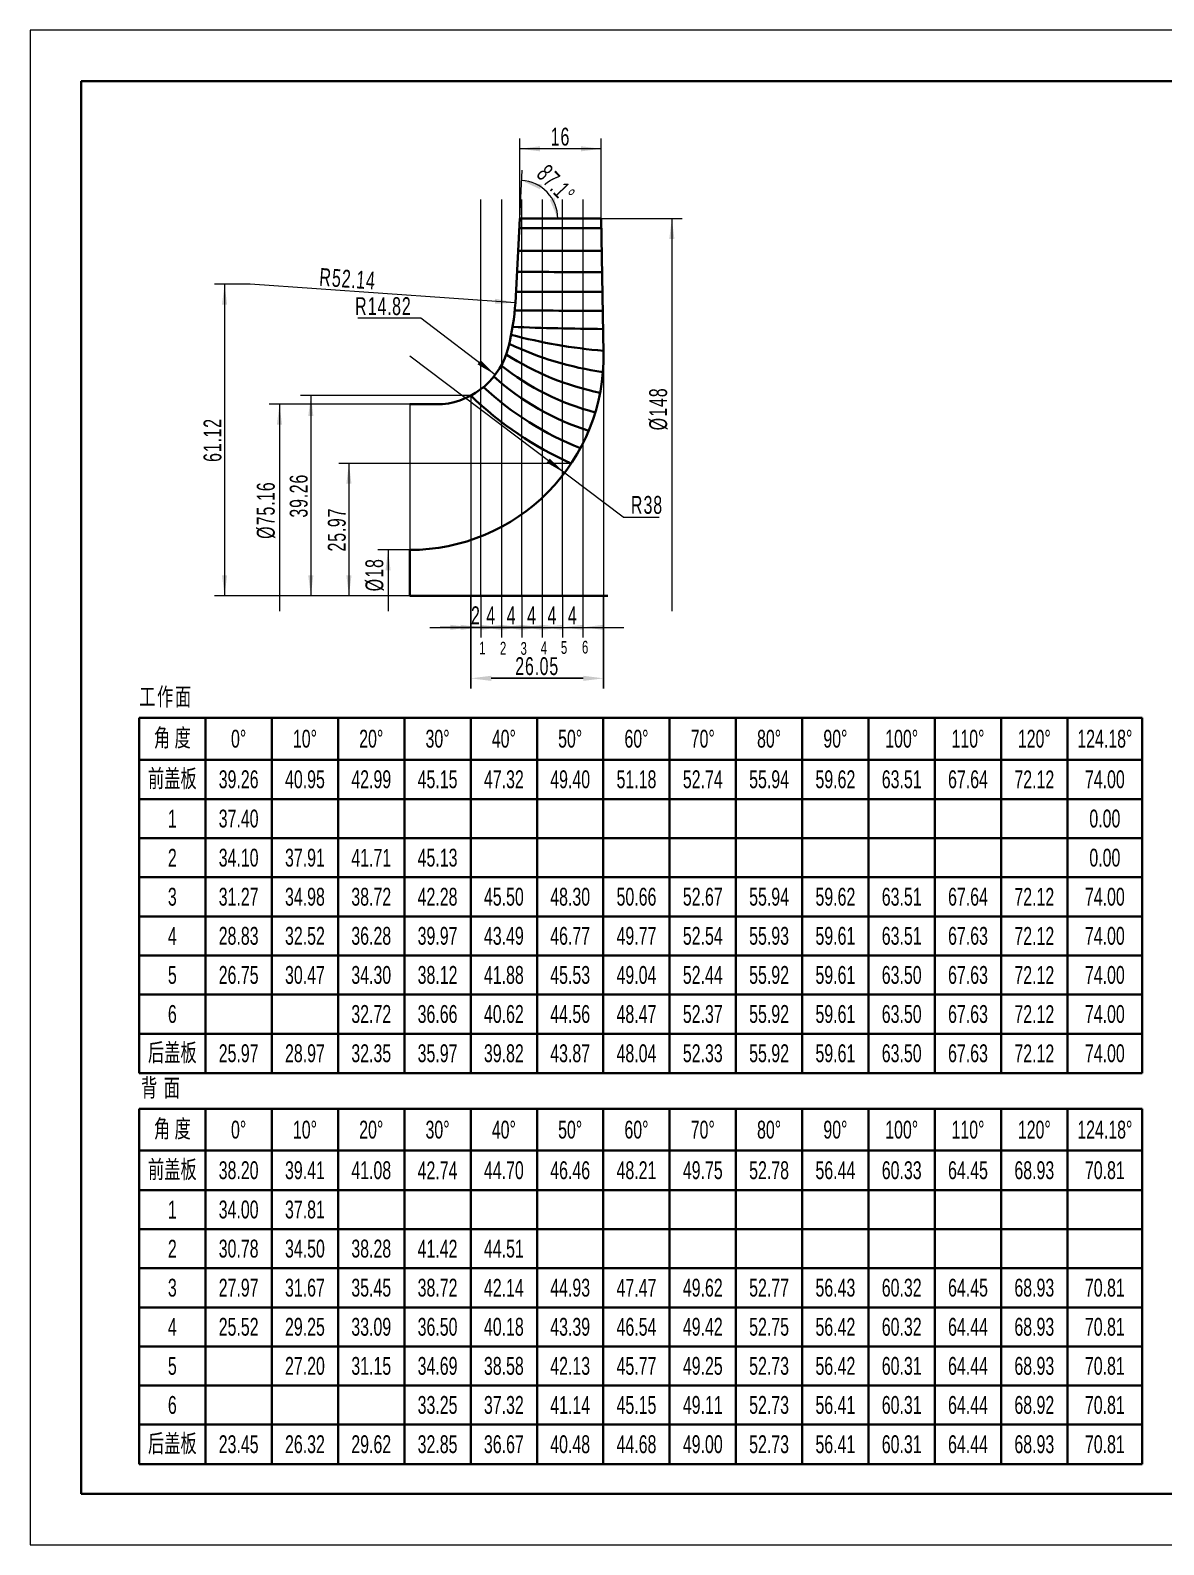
# Model space of a CAD drawing. Header units: millimetres. Extents: x -210 to 210, y -148 to 148.
# Drawn here: x -210 to 12.2, y -148.5 to 148.5 of the extents above; entities that cross this region are included whole.
import ezdxf

# ---------------------------------------------------------------- set-up
doc = ezdxf.new("R2010")
doc.units = ezdxf.units.MM
doc.layers.get('0').update_dxf_attribs({"lineweight": 35})
for name, color, linetype, lineweight in [('尺寸线层', 3, 'Continuous', 18), ('粗实线层', 7, 'Continuous', 35), ('细实线层', 7, 'Continuous', 18)]:
    doc.layers.add(name, color=color, linetype=linetype, lineweight=lineweight)
doc.styles.add('标准', font='FSGB2312.ttf', dxfattribs={"width": 0.667})
doc.dimstyles.new('标准', dxfattribs={"dimtxt": 3.5, "dimasz": 4, "dimexe": 2, "dimexo": 0, "dimtad": 1, "dimdsep": 46, "dimtxsty": '标准', "dimblk": '_CAXARROW', "dimcen": 0, "dimdle": 8, "dimazin": 2, "dimtfac": 0.707107, "dimtdec": 3, "dimtmove": 2, "dimatfit": 3, "dimfxl": 0, "dimfrac": 2, "dimtolj": 1, "dimarcsym": 0})

# ---------------------------------------------------------------- blocks, each defined once
blk = doc.blocks.new('$CAXA_FRAME_13B17AC1$')
at = {"layer": '粗实线层'}
for p, q in [((-200, 138.5), (-200, -138.5)), ((200, 138.5), (-200, 138.5)), ((-200, -138.5), (200, -138.5))]:
    blk.add_line(p, q, dxfattribs=at)
at = {"layer": '细实线层'}
for p, q in [((210, 148.5), (-210, 148.5)), ((-210, 148.5), (-210, -148.5)), ((-210, -148.5), (210, -148.5))]:
    blk.add_line(p, q, dxfattribs=at)
blk = doc.blocks.new('*T3')
at = {"layer": '细实线层', "color": 0, "linetype": 'ByBlock', "lineweight": -2}
for p, q in [((0, 0), (196.67, 0)), ((0, 0), (0, -69.66)), ((13, 0), (13, -69.66)), ((26, 0), (26, -69.66)), ((39, 0), (39, -69.66)), ((52, 0), (52, -69.66)), ((65, 0), (65, -69.66)), ((78, 0), (78, -69.66)), ((91, 0), (91, -69.66)), ((104, 0), (104, -69.66)), ((117, 0), (117, -69.66)), ((130, 0), (130, -69.66)), ((143, 0), (143, -69.66)), ((156, 0), (156, -69.66)), ((169, 0), (169, -69.66)), ((182, 0), (182, -69.66)), ((196.67, 0), (196.67, -69.66)), ((0, -8.19), (196.67, -8.19)), ((0, -15.93), (196.67, -15.93)), ((0, -23.59), (196.67, -23.59)), ((0, -31.26), (196.67, -31.26)), ((0, -38.93), (196.67, -38.93)), ((0, -46.59), (196.67, -46.59)), ((0, -54.26), (196.67, -54.26)), ((0, -61.93), (196.67, -61.93)), ((0, -69.66), (196.67, -69.66))]:
    blk.add_line(p, q, dxfattribs=at)
at = {"layer": '细实线层', "color": 0, "char_height": 3.5, "attachment_point": 5, "style": '标准'}
for s, insert, width in [('角 度', (6.5, -4.1), 10), ('0%%D', (19.5, -4.1), 10), ('10%%D', (32.5, -4.1), 10), ('20%%D', (45.5, -4.1), 10), ('30%%D', (58.5, -4.1), 10), ('40%%D', (71.5, -4.1), 10), ('50%%D', (84.5, -4.1), 10), ('60%%D', (97.5, -4.1), 10), ('70%%D', (110.5, -4.1), 10), ('80%%D', (123.5, -4.1), 10), ('90%%D', (136.5, -4.1), 10), ('100%%D', (149.5, -4.1), 10), ('110%%D', (162.5, -4.1), 10), ('120%%D', (175.5, -4.1), 10), ('124.18%%D', (189.33, -4.1), 11.6684), ('前盖板', (6.5, -12.06), 10), ('39.26', (19.5, -12.06), 10), ('40.95', (32.5, -12.06), 10), ('42.99', (45.5, -12.06), 10), ('45.15', (58.5, -12.06), 10), ('47.32', (71.5, -12.06), 10), ('49.40', (84.5, -12.06), 10), ('51.18', (97.5, -12.06), 10), ('52.74', (110.5, -12.06), 10), ('55.94', (123.5, -12.06), 10), ('59.62', (136.5, -12.06), 10), ('63.51', (149.5, -12.06), 10), ('67.64', (162.5, -12.06), 10), ('72.12', (175.5, -12.06), 10), ('74.00', (189.33, -12.06), 11.6684), ('1', (6.5, -19.76), 10), ('37.40', (19.5, -19.76), 10), ('0.00', (189.33, -19.76), 11.6684), ('2', (6.5, -27.43), 10), ('34.10', (19.5, -27.43), 10), ('37.91', (32.5, -27.43), 10), ('41.71', (45.5, -27.43), 10), ('45.13', (58.5, -27.43), 10), ('0.00', (189.33, -27.43), 11.6684), ('3', (6.5, -35.09), 10), ('31.27', (19.5, -35.09), 10), ('34.98', (32.5, -35.09), 10), ('38.72', (45.5, -35.09), 10), ('42.28', (58.5, -35.09), 10), ('45.50', (71.5, -35.09), 10), ('48.30', (84.5, -35.09), 10), ('50.66', (97.5, -35.09), 10), ('52.67', (110.5, -35.09), 10), ('55.94', (123.5, -35.09), 10), ('59.62', (136.5, -35.09), 10), ('63.51', (149.5, -35.09), 10), ('67.64', (162.5, -35.09), 10), ('72.12', (175.5, -35.09), 10), ('74.00', (189.33, -35.09), 11.6684), ('4', (6.5, -42.76), 10), ('28.83', (19.5, -42.76), 10), ('32.52', (32.5, -42.76), 10), ('36.28', (45.5, -42.76), 10), ('39.97', (58.5, -42.76), 10), ('43.49', (71.5, -42.76), 10), ('46.77', (84.5, -42.76), 10), ('49.77', (97.5, -42.76), 10), ('52.54', (110.5, -42.76), 10), ('55.93', (123.5, -42.76), 10), ('59.61', (136.5, -42.76), 10), ('63.51', (149.5, -42.76), 10), ('67.63', (162.5, -42.76), 10), ('72.12', (175.5, -42.76), 10), ('74.00', (189.33, -42.76), 11.6684), ('5', (6.5, -50.43), 10), ('26.75', (19.5, -50.43), 10), ('30.47', (32.5, -50.43), 10), ('34.30', (45.5, -50.43), 10), ('38.12', (58.5, -50.43), 10), ('41.88', (71.5, -50.43), 10), ('45.53', (84.5, -50.43), 10), ('49.04', (97.5, -50.43), 10), ('52.44', (110.5, -50.43), 10), ('55.92', (123.5, -50.43), 10), ('59.61', (136.5, -50.43), 10), ('63.50', (149.5, -50.43), 10), ('67.63', (162.5, -50.43), 10), ('72.12', (175.5, -50.43), 10), ('74.00', (189.33, -50.43), 11.6684), ('6', (6.5, -58.09), 10), ('32.72', (45.5, -58.09), 10), ('36.66', (58.5, -58.09), 10), ('40.62', (71.5, -58.09), 10), ('44.56', (84.5, -58.09), 10), ('48.47', (97.5, -58.09), 10), ('52.37', (110.5, -58.09), 10), ('55.92', (123.5, -58.09), 10), ('59.61', (136.5, -58.09), 10), ('63.50', (149.5, -58.09), 10), ('67.63', (162.5, -58.09), 10), ('72.12', (175.5, -58.09), 10), ('74.00', (189.33, -58.09), 11.6684), ('后盖板', (6.5, -65.79), 10), ('25.97', (19.5, -65.79), 10), ('28.97', (32.5, -65.79), 10), ('32.35', (45.5, -65.79), 10), ('35.97', (58.5, -65.79), 10), ('39.82', (71.5, -65.79), 10), ('43.87', (84.5, -65.79), 10), ('48.04', (97.5, -65.79), 10), ('52.33', (110.5, -65.79), 10), ('55.92', (123.5, -65.79), 10), ('59.61', (136.5, -65.79), 10), ('63.50', (149.5, -65.79), 10), ('67.63', (162.5, -65.79), 10), ('72.12', (175.5, -65.79), 10), ('74.00', (189.33, -65.79), 11.6684)]:
    blk.add_mtext(s, dxfattribs=dict(at, insert=insert, width=width))
blk = doc.blocks.new('*X4')
at = {"layer": '尺寸线层', "linetype": 'Continuous'}
blk.add_hatch(color=0, dxfattribs=at).paths.add_polyline_path([(-84.22, 111.59), (-83.72, 107.59), (-84.72, 107.59)], flags=0)
blk.add_hatch(color=0, dxfattribs=at).paths.add_polyline_path([(-84.22, 111.59), (-83.72, 107.59), (-84.72, 107.59)], flags=0)
blk.add_hatch(color=0, dxfattribs=at).paths.add_polyline_path([(-84.22, 111.59), (-83.72, 107.59), (-84.72, 107.59)], flags=0)
blk.add_hatch(color=0, dxfattribs=at).paths.add_polyline_path([(-84.22, 111.59), (-83.72, 107.59), (-84.72, 107.59)], flags=0)
at = {"layer": '尺寸线层', "color": 0, "linetype": 'Continuous'}
for p, q in [((-98.05, 111.59), (-82.22, 111.59)), ((-98.05, 111.59), (-82.22, 111.59)), ((-98.05, 111.59), (-82.22, 111.59)), ((-98.05, 111.59), (-82.22, 111.59)), ((-84.22, 111.59), (-84.22, 34.59)), ((-84.22, 111.59), (-84.22, 34.59)), ((-84.22, 111.59), (-84.22, 34.59)), ((-84.22, 111.59), (-84.22, 34.59))]:
    blk.add_line(p, q, dxfattribs=at)
at = {"layer": '尺寸线层', "color": 0, "insert": (-86.84, 74.25), "char_height": 3.5, "width": 15.0518, "attachment_point": 5, "rotation": 90, "line_spacing_factor": 1.15057, "style": '标准'}
blk.add_mtext('\\T1.1;%%C148', dxfattribs=at)
blk.add_mtext('\\T1.1;%%C148', dxfattribs=at)
blk.add_mtext('\\T1.1;%%C148', dxfattribs=at)
blk.add_mtext('\\T1.1;%%C148', dxfattribs=at)
blk = doc.blocks.new('*X5')
at = {"layer": '尺寸线层', "linetype": 'Continuous', "transparency": 16777216}
for points in [[(-114.05, 125.26), (-110.05, 124.76), (-110.05, 125.76)], [(-98.05, 125.26), (-102.05, 124.76), (-102.05, 125.76)]]:
    blk.add_hatch(color=0, dxfattribs=at).paths.add_polyline_path(points, flags=0)
at = {"layer": '尺寸线层', "color": 0, "linetype": 'Continuous', "transparency": 16777216}
for p, q in [((-114.05, 111.59), (-114.05, 127.26)), ((-98.05, 125.26), (-114.05, 125.26)), ((-98.05, 111.59), (-98.05, 127.26))]:
    blk.add_line(p, q, dxfattribs=at)
at = {"layer": '尺寸线层', "color": 0, "transparency": 16777216, "insert": (-106.05, 127.62), "char_height": 3.5, "width": 7, "attachment_point": 5, "line_spacing_factor": 1.15057, "style": '标准'}
blk.add_mtext('\\T1.1;16', dxfattribs=at)
blk = doc.blocks.new('_CAXARROW')
blk.add_hatch(color=0).paths.add_polyline_path([(0, 0), (-1, 0.125), (-1, -0.125)], flags=0)
blk = doc.blocks.new('*X6')
at = {"layer": '尺寸线层', "linetype": 'Continuous', "transparency": 16777216}
for points in [[(-113.68, 119.04), (-110.08, 117.33), (-109.65, 118.22)], [(-106.6, 111.59), (-108.13, 115.27), (-107.21, 115.66)]]:
    blk.add_hatch(color=0, dxfattribs=at).paths.add_polyline_path(points, flags=0)
at = {"layer": '尺寸线层', "color": 0, "linetype": 'Continuous', "transparency": 16777216}
blk.add_line((-114.05, 111.59), (-113.57, 121.04), dxfattribs=at)
for start, end in [(43.5475, 87.095), (0, 43.5475)]:
    blk.add_arc((-114.05, 111.59), 7.46, start, end, dxfattribs=at)
at = {"layer": '尺寸线层', "color": 0, "transparency": 16777216, "insert": (-106.94, 118.35), "char_height": 3.5, "width": 15.9049, "attachment_point": 5, "rotation": 313.5475, "line_spacing_factor": 1.15057, "style": '标准'}
blk.add_mtext('\\T1.1;87.1%%D', dxfattribs=at)
blk = doc.blocks.new('*X7')
at = {"layer": '尺寸线层', "linetype": 'Continuous', "transparency": 16777216}
for points in [[(-147.53, 63.56), (-147.03, 59.56), (-148.03, 59.56)], [(-147.53, 37.59), (-147.03, 41.59), (-148.03, 41.59)]]:
    blk.add_hatch(color=0, dxfattribs=at).paths.add_polyline_path(points, flags=0)
at = {"layer": '尺寸线层', "color": 0, "linetype": 'Continuous', "transparency": 16777216}
for p, q in [((-103.94, 63.56), (-149.53, 63.56)), ((-147.53, 63.56), (-147.53, 37.59)), ((-135.59, 37.59), (-149.53, 37.59))]:
    blk.add_line(p, q, dxfattribs=at)
at = {"layer": '尺寸线层', "color": 0, "transparency": 16777216, "insert": (-149.89, 50.58), "char_height": 3.5, "width": 16.3592, "attachment_point": 5, "rotation": 90, "line_spacing_factor": 1.15057, "style": '标准'}
blk.add_mtext('\\T1.1;25.97', dxfattribs=at)
blk = doc.blocks.new('*X8')
at = {"layer": '尺寸线层', "linetype": 'Continuous'}
blk.add_hatch(color=0, dxfattribs=at).paths.add_polyline_path([(-161.15, 75.17), (-160.65, 71.17), (-161.65, 71.17)], flags=0)
blk.add_hatch(color=0, dxfattribs=at).paths.add_polyline_path([(-161.15, 75.17), (-160.65, 71.17), (-161.65, 71.17)], flags=0)
blk.add_hatch(color=0, dxfattribs=at).paths.add_polyline_path([(-161.15, 75.17), (-160.65, 71.17), (-161.65, 71.17)], flags=0)
blk.add_hatch(color=0, dxfattribs=at).paths.add_polyline_path([(-161.15, 75.17), (-160.65, 71.17), (-161.65, 71.17)], flags=0)
at = {"layer": '尺寸线层', "color": 0, "linetype": 'Continuous'}
for p, q in [((-135.59, 75.17), (-163.15, 75.17)), ((-135.59, 75.17), (-163.15, 75.17)), ((-135.59, 75.17), (-163.15, 75.17)), ((-135.59, 75.17), (-163.15, 75.17)), ((-161.15, 75.17), (-161.15, 34.59)), ((-161.15, 75.17), (-161.15, 34.59)), ((-161.15, 75.17), (-161.15, 34.59)), ((-161.15, 75.17), (-161.15, 34.59))]:
    blk.add_line(p, q, dxfattribs=at)
at = {"layer": '尺寸线层', "color": 0, "insert": (-163.77, 54.39), "char_height": 3.5, "width": 22.1841, "attachment_point": 5, "rotation": 90, "line_spacing_factor": 1.15057, "style": '标准'}
blk.add_mtext('\\T1.1;%%C75.16', dxfattribs=at)
blk.add_mtext('\\T1.1;%%C75.16', dxfattribs=at)
blk.add_mtext('\\T1.1;%%C75.16', dxfattribs=at)
blk.add_mtext('\\T1.1;%%C75.16', dxfattribs=at)
blk = doc.blocks.new('*X9')
at = {"layer": '尺寸线层', "linetype": 'Continuous', "transparency": 16777216}
for points in [[(-155, 76.85), (-154.5, 72.85), (-155.5, 72.85)], [(-155, 37.59), (-154.5, 41.59), (-155.5, 41.59)]]:
    blk.add_hatch(color=0, dxfattribs=at).paths.add_polyline_path(points, flags=0)
at = {"layer": '尺寸线层', "color": 0, "linetype": 'Continuous', "transparency": 16777216}
for p, q in [((-123.64, 76.85), (-157, 76.85)), ((-155, 76.85), (-155, 37.59)), ((-135.59, 37.59), (-157, 37.59))]:
    blk.add_line(p, q, dxfattribs=at)
at = {"layer": '尺寸线层', "color": 0, "transparency": 16777216, "insert": (-157.36, 57.22), "char_height": 3.5, "width": 16.1068, "attachment_point": 5, "rotation": 90, "line_spacing_factor": 1.15057, "style": '标准'}
blk.add_mtext('\\T1.1;39.26', dxfattribs=at)
blk = doc.blocks.new('*X10')
at = {"layer": '尺寸线层', "linetype": 'Continuous'}
blk.add_hatch(color=0, dxfattribs=at).paths.add_polyline_path([(-139.86, 46.59), (-139.36, 42.59), (-140.36, 42.59)], flags=0)
blk.add_hatch(color=0, dxfattribs=at).paths.add_polyline_path([(-139.86, 46.59), (-139.36, 42.59), (-140.36, 42.59)], flags=0)
blk.add_hatch(color=0, dxfattribs=at).paths.add_polyline_path([(-139.86, 46.59), (-139.36, 42.59), (-140.36, 42.59)], flags=0)
blk.add_hatch(color=0, dxfattribs=at).paths.add_polyline_path([(-139.86, 46.59), (-139.36, 42.59), (-140.36, 42.59)], flags=0)
at = {"layer": '尺寸线层', "color": 0, "linetype": 'Continuous'}
for p, q in [((-135.59, 46.59), (-141.86, 46.59)), ((-135.59, 46.59), (-141.86, 46.59)), ((-135.59, 46.59), (-141.86, 46.59)), ((-135.59, 46.59), (-141.86, 46.59)), ((-139.86, 46.59), (-139.86, 34.59)), ((-139.86, 46.59), (-139.86, 34.59)), ((-139.86, 46.59), (-139.86, 34.59)), ((-139.86, 46.59), (-139.86, 34.59))]:
    blk.add_line(p, q, dxfattribs=at)
at = {"layer": '尺寸线层', "color": 0, "insert": (-142.48, 41.72), "char_height": 3.5, "width": 11.4984, "attachment_point": 5, "rotation": 90, "line_spacing_factor": 1.15057, "style": '标准'}
blk.add_mtext('\\T1.1;%%C18', dxfattribs=at)
blk.add_mtext('\\T1.1;%%C18', dxfattribs=at)
blk.add_mtext('\\T1.1;%%C18', dxfattribs=at)
blk.add_mtext('\\T1.1;%%C18', dxfattribs=at)
blk = doc.blocks.new('*X11')
at = {"layer": '尺寸线层', "linetype": 'Continuous', "transparency": 16777216}
blk.add_hatch(color=0, dxfattribs=at).paths.add_polyline_path([(-105.26, 61.7), (-108.75, 63.71), (-108.15, 64.51)], flags=0)
at = {"layer": '尺寸线层', "color": 0, "linetype": 'Continuous', "transparency": 16777216}
for q in [(-135.59, 84.59), (-86.73, 53.04)]:
    blk.add_line((-93.79, 53.04), q, dxfattribs=at)
at = {"layer": '尺寸线层', "color": 0, "linetype": 'Continuous', "transparency": 16777216, "insert": (-89.1, 55.4), "char_height": 3.5, "width": 9.4541, "attachment_point": 5, "line_spacing_factor": 1.15057, "style": '标准'}
blk.add_mtext('\\T1.1;R38', dxfattribs=at)
blk = doc.blocks.new('*X12')
at = {"layer": '尺寸线层', "linetype": 'Continuous', "transparency": 16777216}
blk.add_hatch(color=0, dxfattribs=at).paths.add_polyline_path([(-118.83, 80.96), (-122.32, 82.98), (-121.71, 83.78)], flags=0)
at = {"layer": '尺寸线层', "color": 0, "linetype": 'Continuous', "transparency": 16777216}
for p, q in [((-133.41, 92.02), (-145.81, 92.02)), ((-118.83, 80.96), (-133.41, 92.02))]:
    blk.add_line(p, q, dxfattribs=at)
at = {"layer": '尺寸线层', "color": 0, "linetype": 'Continuous', "transparency": 16777216, "insert": (-140.78, 94.38), "char_height": 3.5, "width": 20.1398, "attachment_point": 5, "line_spacing_factor": 1.15057, "style": '标准'}
blk.add_mtext('\\T1.1;R14.82', dxfattribs=at)
blk = doc.blocks.new('*X13')
at = {"layer": '尺寸线层', "linetype": 'Continuous', "transparency": 16777216}
blk.add_hatch(color=0, dxfattribs=at).paths.add_polyline_path([(-114.89, 95.08), (-118.92, 94.86), (-118.85, 95.85)], flags=0)
at = {"layer": '尺寸线层', "color": 0, "linetype": 'Continuous', "transparency": 16777216}
blk.add_line((-114.89, 95.08), (-166.9, 98.71), dxfattribs=at)
at = {"layer": '尺寸线层', "color": 0, "linetype": 'Continuous', "transparency": 16777216, "insert": (-147.78, 99.74), "char_height": 3.5, "width": 20.1398, "attachment_point": 5, "rotation": 356, "line_spacing_factor": 1.15057, "style": '标准'}
blk.add_mtext('\\T1.1;R52.14', dxfattribs=at)
blk = doc.blocks.new('*X14')
at = {"layer": '尺寸线层', "linetype": 'Continuous', "transparency": 16777216}
for points in [[(-171.91, 98.71), (-171.41, 94.71), (-172.41, 94.71)], [(-171.91, 37.59), (-171.41, 41.59), (-172.41, 41.59)]]:
    blk.add_hatch(color=0, dxfattribs=at).paths.add_polyline_path(points, flags=0)
at = {"layer": '尺寸线层', "color": 0, "linetype": 'Continuous', "transparency": 16777216}
for p, q in [((-166.9, 98.71), (-173.91, 98.71)), ((-171.91, 98.71), (-171.91, 37.59)), ((-135.59, 37.59), (-173.91, 37.59))]:
    blk.add_line(p, q, dxfattribs=at)
at = {"layer": '尺寸线层', "color": 0, "transparency": 16777216, "insert": (-174.26, 68.15), "char_height": 3.5, "width": 16.3087, "attachment_point": 5, "rotation": 90, "line_spacing_factor": 1.15057, "style": '标准'}
blk.add_mtext('\\T1.1;61.12', dxfattribs=at)
blk = doc.blocks.new('*X15')
at = {"layer": '尺寸线层', "linetype": 'Continuous', "transparency": 16777216}
for points in [[(-123.64, 31.41), (-127.64, 31.91), (-127.64, 30.91)], [(-121.64, 31.41), (-117.64, 31.91), (-117.64, 30.91)]]:
    blk.add_hatch(color=0, dxfattribs=at).paths.add_polyline_path(points, flags=0)
at = {"layer": '尺寸线层', "color": 0, "linetype": 'Continuous', "transparency": 16777216}
for p, q in [((-123.64, 37.59), (-123.64, 29.41)), ((-121.64, 37.59), (-121.64, 29.41)), ((-131.64, 31.41), (-113.64, 31.41))]:
    blk.add_line(p, q, dxfattribs=at)
at = {"layer": '尺寸线层', "color": 0, "transparency": 16777216, "insert": (-122.64, 33.77), "char_height": 3.5, "width": 7, "attachment_point": 5, "line_spacing_factor": 1.15057, "style": '标准'}
blk.add_mtext('\\T1.1;2', dxfattribs=at)
blk = doc.blocks.new('*X16')
at = {"layer": '尺寸线层', "linetype": 'Continuous', "transparency": 16777216}
for points in [[(-121.64, 31.41), (-125.64, 30.91), (-125.64, 31.91)], [(-117.64, 31.41), (-113.64, 30.91), (-113.64, 31.91)]]:
    blk.add_hatch(color=0, dxfattribs=at).paths.add_polyline_path(points, flags=0)
at = {"layer": '尺寸线层', "color": 0, "linetype": 'Continuous', "transparency": 16777216}
for p, q in [((-121.64, 37.59), (-121.64, 29.41)), ((-117.64, 37.59), (-117.64, 29.41)), ((-109.64, 31.41), (-129.64, 31.41))]:
    blk.add_line(p, q, dxfattribs=at)
at = {"layer": '尺寸线层', "color": 0, "transparency": 16777216, "insert": (-119.64, 33.77), "char_height": 3.5, "width": 7, "attachment_point": 5, "line_spacing_factor": 1.15057, "style": '标准'}
blk.add_mtext('\\T1.1;4', dxfattribs=at)
blk = doc.blocks.new('*X17')
at = {"layer": '尺寸线层', "linetype": 'Continuous', "transparency": 16777216}
for points in [[(-117.64, 31.41), (-121.64, 31.91), (-121.64, 30.91)], [(-113.64, 31.41), (-109.64, 31.91), (-109.64, 30.91)]]:
    blk.add_hatch(color=0, dxfattribs=at).paths.add_polyline_path(points, flags=0)
at = {"layer": '尺寸线层', "color": 0, "linetype": 'Continuous', "transparency": 16777216}
for p, q in [((-117.64, 37.59), (-117.64, 29.41)), ((-113.64, 37.59), (-113.64, 29.41)), ((-125.64, 31.41), (-105.64, 31.41))]:
    blk.add_line(p, q, dxfattribs=at)
at = {"layer": '尺寸线层', "color": 0, "transparency": 16777216, "insert": (-115.64, 33.77), "char_height": 3.5, "width": 7, "attachment_point": 5, "line_spacing_factor": 1.15057, "style": '标准'}
blk.add_mtext('\\T1.1;4', dxfattribs=at)
blk = doc.blocks.new('*X18')
at = {"layer": '尺寸线层', "linetype": 'Continuous', "transparency": 16777216}
for points in [[(-113.64, 31.41), (-117.64, 31.91), (-117.64, 30.91)], [(-109.64, 31.41), (-105.64, 31.91), (-105.64, 30.91)]]:
    blk.add_hatch(color=0, dxfattribs=at).paths.add_polyline_path(points, flags=0)
at = {"layer": '尺寸线层', "color": 0, "linetype": 'Continuous', "transparency": 16777216}
for p, q in [((-113.64, 37.59), (-113.64, 29.41)), ((-109.64, 37.59), (-109.64, 29.41)), ((-121.64, 31.41), (-101.64, 31.41))]:
    blk.add_line(p, q, dxfattribs=at)
at = {"layer": '尺寸线层', "color": 0, "transparency": 16777216, "insert": (-111.64, 33.77), "char_height": 3.5, "width": 7, "attachment_point": 5, "line_spacing_factor": 1.15057, "style": '标准'}
blk.add_mtext('\\T1.1;4', dxfattribs=at)
blk = doc.blocks.new('*X19')
at = {"layer": '尺寸线层', "linetype": 'Continuous', "transparency": 16777216}
for points in [[(-109.64, 31.41), (-113.64, 31.91), (-113.64, 30.91)], [(-105.64, 31.41), (-101.64, 31.91), (-101.64, 30.91)]]:
    blk.add_hatch(color=0, dxfattribs=at).paths.add_polyline_path(points, flags=0)
at = {"layer": '尺寸线层', "color": 0, "linetype": 'Continuous', "transparency": 16777216}
for p, q in [((-109.64, 37.59), (-109.64, 29.41)), ((-105.64, 37.59), (-105.64, 29.41)), ((-117.64, 31.41), (-97.64, 31.41))]:
    blk.add_line(p, q, dxfattribs=at)
at = {"layer": '尺寸线层', "color": 0, "transparency": 16777216, "insert": (-107.64, 33.77), "char_height": 3.5, "width": 7, "attachment_point": 5, "line_spacing_factor": 1.15057, "style": '标准'}
blk.add_mtext('\\T1.1;4', dxfattribs=at)
blk = doc.blocks.new('*X20')
at = {"layer": '尺寸线层', "linetype": 'Continuous', "transparency": 16777216}
for points in [[(-105.64, 31.41), (-109.64, 31.91), (-109.64, 30.91)], [(-101.64, 31.41), (-97.64, 31.91), (-97.64, 30.91)]]:
    blk.add_hatch(color=0, dxfattribs=at).paths.add_polyline_path(points, flags=0)
at = {"layer": '尺寸线层', "color": 0, "linetype": 'Continuous', "transparency": 16777216}
for p, q in [((-105.64, 37.59), (-105.64, 29.41)), ((-101.64, 37.59), (-101.64, 29.41)), ((-113.64, 31.41), (-93.64, 31.41))]:
    blk.add_line(p, q, dxfattribs=at)
at = {"layer": '尺寸线层', "color": 0, "transparency": 16777216, "insert": (-103.64, 33.77), "char_height": 3.5, "width": 7, "attachment_point": 5, "line_spacing_factor": 1.15057, "style": '标准'}
blk.add_mtext('\\T1.1;4', dxfattribs=at)
blk = doc.blocks.new('*T21')
at = {"layer": '细实线层', "color": 0, "linetype": 'ByBlock', "lineweight": -2}
for p, q in [((0, 0), (196.67, 0)), ((0, 0), (0, -69.66)), ((13, 0), (13, -69.66)), ((26, 0), (26, -69.66)), ((39, 0), (39, -69.66)), ((52, 0), (52, -69.66)), ((65, 0), (65, -69.66)), ((78, 0), (78, -69.66)), ((91, 0), (91, -69.66)), ((104, 0), (104, -69.66)), ((117, 0), (117, -69.66)), ((130, 0), (130, -69.66)), ((143, 0), (143, -69.66)), ((156, 0), (156, -69.66)), ((169, 0), (169, -69.66)), ((182, 0), (182, -69.66)), ((196.67, 0), (196.67, -69.66)), ((0, -8.19), (196.67, -8.19)), ((0, -15.93), (196.67, -15.93)), ((0, -23.59), (196.67, -23.59)), ((0, -31.26), (196.67, -31.26)), ((0, -38.93), (196.67, -38.93)), ((0, -46.59), (196.67, -46.59)), ((0, -54.26), (196.67, -54.26)), ((0, -61.93), (196.67, -61.93)), ((0, -69.66), (196.67, -69.66))]:
    blk.add_line(p, q, dxfattribs=at)
at = {"layer": '细实线层', "color": 0, "char_height": 3.5, "attachment_point": 5, "style": '标准'}
for s, insert, width in [('角 度', (6.5, -4.1), 10), ('0%%D', (19.5, -4.1), 10), ('10%%D', (32.5, -4.1), 10), ('20%%D', (45.5, -4.1), 10), ('30%%D', (58.5, -4.1), 10), ('40%%D', (71.5, -4.1), 10), ('50%%D', (84.5, -4.1), 10), ('60%%D', (97.5, -4.1), 10), ('70%%D', (110.5, -4.1), 10), ('80%%D', (123.5, -4.1), 10), ('90%%D', (136.5, -4.1), 10), ('100%%D', (149.5, -4.1), 10), ('110%%D', (162.5, -4.1), 10), ('120%%D', (175.5, -4.1), 10), ('124.18%%D', (189.33, -4.1), 11.6684), ('前盖板', (6.5, -12.06), 10), ('38.20', (19.5, -12.06), 10), ('39.41', (32.5, -12.06), 10), ('41.08', (45.5, -12.06), 10), ('42.74', (58.5, -12.06), 10), ('44.70', (71.5, -12.06), 10), ('46.46', (84.5, -12.06), 10), ('48.21', (97.5, -12.06), 10), ('49.75', (110.5, -12.06), 10), ('52.78', (123.5, -12.06), 10), ('56.44', (136.5, -12.06), 10), ('60.33', (149.5, -12.06), 10), ('64.45', (162.5, -12.06), 10), ('68.93', (175.5, -12.06), 10), ('70.81', (189.33, -12.06), 11.6684), ('1', (6.5, -19.76), 10), ('34.00', (19.5, -19.76), 10), ('37.81', (32.5, -19.76), 10), ('2', (6.5, -27.43), 10), ('30.78', (19.5, -27.43), 10), ('34.50', (32.5, -27.43), 10), ('38.28', (45.5, -27.43), 10), ('41.42', (58.5, -27.43), 10), ('44.51', (71.5, -27.43), 10), ('3', (6.5, -35.09), 10), ('27.97', (19.5, -35.09), 10), ('31.67', (32.5, -35.09), 10), ('35.45', (45.5, -35.09), 10), ('38.72', (58.5, -35.09), 10), ('42.14', (71.5, -35.09), 10), ('44.93', (84.5, -35.09), 10), ('47.47', (97.5, -35.09), 10), ('49.62', (110.5, -35.09), 10), ('52.77', (123.5, -35.09), 10), ('56.43', (136.5, -35.09), 10), ('60.32', (149.5, -35.09), 10), ('64.45', (162.5, -35.09), 10), ('68.93', (175.5, -35.09), 10), ('70.81', (189.33, -35.09), 11.6684), ('4', (6.5, -42.76), 10), ('25.52', (19.5, -42.76), 10), ('29.25', (32.5, -42.76), 10), ('33.09', (45.5, -42.76), 10), ('36.50', (58.5, -42.76), 10), ('40.18', (71.5, -42.76), 10), ('43.39', (84.5, -42.76), 10), ('46.54', (97.5, -42.76), 10), ('49.42', (110.5, -42.76), 10), ('52.75', (123.5, -42.76), 10), ('56.42', (136.5, -42.76), 10), ('60.32', (149.5, -42.76), 10), ('64.44', (162.5, -42.76), 10), ('68.93', (175.5, -42.76), 10), ('70.81', (189.33, -42.76), 11.6684), ('5', (6.5, -50.43), 10), ('27.20', (32.5, -50.43), 10), ('31.15', (45.5, -50.43), 10), ('34.69', (58.5, -50.43), 10), ('38.58', (71.5, -50.43), 10), ('42.13', (84.5, -50.43), 10), ('45.77', (97.5, -50.43), 10), ('49.25', (110.5, -50.43), 10), ('52.73', (123.5, -50.43), 10), ('56.42', (136.5, -50.43), 10), ('60.31', (149.5, -50.43), 10), ('64.44', (162.5, -50.43), 10), ('68.93', (175.5, -50.43), 10), ('70.81', (189.33, -50.43), 11.6684), ('6', (6.5, -58.09), 10), ('33.25', (58.5, -58.09), 10), ('37.32', (71.5, -58.09), 10), ('41.14', (84.5, -58.09), 10), ('45.15', (97.5, -58.09), 10), ('49.11', (110.5, -58.09), 10), ('52.73', (123.5, -58.09), 10), ('56.41', (136.5, -58.09), 10), ('60.31', (149.5, -58.09), 10), ('64.44', (162.5, -58.09), 10), ('68.92', (175.5, -58.09), 10), ('70.81', (189.33, -58.09), 11.6684), ('后盖板', (6.5, -65.79), 10), ('23.45', (19.5, -65.79), 10), ('26.32', (32.5, -65.79), 10), ('29.62', (45.5, -65.79), 10), ('32.85', (58.5, -65.79), 10), ('36.67', (71.5, -65.79), 10), ('40.48', (84.5, -65.79), 10), ('44.68', (97.5, -65.79), 10), ('49.00', (110.5, -65.79), 10), ('52.73', (123.5, -65.79), 10), ('56.41', (136.5, -65.79), 10), ('60.31', (149.5, -65.79), 10), ('64.44', (162.5, -65.79), 10), ('68.93', (175.5, -65.79), 10), ('70.81', (189.33, -65.79), 11.6684)]:
    blk.add_mtext(s, dxfattribs=dict(at, insert=insert, width=width))
blk = doc.blocks.new('_CAXARROW_0')
blk.add_hatch(color=0).paths.add_polyline_path([(0, 0), (-1, 0.125), (-1, -0.125)], flags=0)
blk = doc.blocks.new('*X22')
at = {"layer": '尺寸线层', "color": 0, "linetype": 'Continuous', "lineweight": -2, "transparency": 16777216}
for p, q in [((-123.64, 37.59), (-123.64, 19.41)), ((-97.59, 37.59), (-97.59, 19.41)), ((-101.59, 21.41), (-119.64, 21.41))]:
    blk.add_line(p, q, dxfattribs=at)
at = {"layer": '尺寸线层', "color": 0, "lineweight": -2, "transparency": 16777216, "xscale": 4, "yscale": 4, "zscale": 4, "rotation": 180}
blk.add_blockref('_CAXARROW_0', (-123.64, 21.41), dxfattribs=at)
at = {"layer": '尺寸线层', "color": 0, "lineweight": -2, "transparency": 16777216, "xscale": 4, "yscale": 4, "zscale": 4}
blk.add_blockref('_CAXARROW_0', (-97.59, 21.41), dxfattribs=at)
at = {"layer": '尺寸线层', "color": 0, "transparency": 16777216, "insert": (-110.62, 23.78), "char_height": 3.5, "width": 16.3339, "attachment_point": 5, "line_spacing_factor": 1.15057, "style": '标准'}
blk.add_mtext('\\T1.1;26.05', dxfattribs=at)

msp = doc.modelspace()

# ---------------------------------------------------------------- linework, layer by layer
at = {"layer": '尺寸线层'}
for p, q in [((-121.641, 37.592), (-121.641, 115.34)), ((-117.641, 115.34), (-117.641, 37.592)), ((-113.641, 37.592), (-113.641, 115.34)), ((-109.641, 115.34), (-109.641, 37.592)), ((-105.641, 37.592), (-105.641, 115.34)), ((-101.641, 115.34), (-101.641, 37.592)), ((-97.594, 85.255), (-97.594, 37.592)), ((-123.641, 76.851), (-123.641, 37.592))]:
    msp.add_line(p, q, dxfattribs=at)
at = {"layer": '粗实线层'}
for p, q in [((-98.053, 111.592), (-114.053, 111.592)), ((-98.053, 111.592), (-97.594, 85.255)), ((-129.174, 75.17), (-135.588, 75.17)), ((-135.588, 46.592), (-135.588, 37.592)), ((-135.588, 37.592), (-96.764, 37.592))]:
    msp.add_line(p, q, dxfattribs=at)
msp.add_lwpolyline([(-129.174, 75.17, 0.3187274), (-116.234, 86.422, 0.0420644), (-114.891, 95.076), (-114.053, 111.592)], format="xyb", dxfattribs=at)
for centre, radius, start, end in [((-101.985, 32016.749), 31907.041, 269.9781582, 270.0071199), ((-101.48, 10452.037), 10346.816, 269.9285887, 270.0195928), ((-100.948, 6994.496), 6893.403, 269.8866547, 270.0255871), ((-100.315, 6033.705), 5936.508, 269.8603656, 270.0242545), ((-100.107, 4620.851), 4527.342, 269.811242, 270.029988), ((-92.582, 695.562), 605.666, 267.836836, 269.518207), ((-88.325, 145.999), 65.22, 244.79461, 261.72004), ((-88.192, 193.676), 108.454, 255.29584, 265.02333), ((-135.588, 84.592), 38, 270, 1), ((-87.437, 130.351), 54.039, 237.23035, 258.43277), ((-84.729, 119.148), 51.679, 228.27109, 252.20211), ((-86.471, 122.284), 50.368, 231.72839, 255.3324), ((-80.672, 121.695), 59.163, 226.84123, 248.72737), ((-76.018, 126.192), 68.575, 226.01482, 245.97306)]:
    msp.add_arc(centre, radius, start, end, dxfattribs=at)
at = {"layer": '细实线层'}
msp.add_line((-135.588, 75.17), (-135.588, 46.592), dxfattribs=at)

# ---------------------------------------------------------------- block references
for name, p in [('*T3', (-188.654, 13.647)), ('*T21', (-188.654, -63.023))]:
    msp.add_blockref(name, p)
at = {"layer": '尺寸线层'}
for name in ['*X4', '*X8', '*X10']:
    msp.add_blockref(name, (0, 0), dxfattribs=at)
at = {"layer": '粗实线层'}
msp.add_blockref('$CAXA_FRAME_13B17AC1$', (0, 0), dxfattribs=at)

# ---------------------------------------------------------------- texts
at = {"layer": '尺寸线层', "char_height": 2.5, "width": 2.17388, "attachment_point": 1, "line_spacing_factor": 1.15057, "style": '标准'}
for s, insert in [('\\T1.1;1', (-121.985, 28.602)), ('\\T1.1;2', (-117.92, 28.57)), ('\\T1.1;3', (-113.878, 28.526)), ('\\T1.1;4', (-109.925, 28.637)), ('\\T1.1;5', (-105.971, 28.704)), ('\\T1.1;6', (-101.84, 28.77))]:
    msp.add_mtext(s, dxfattribs=dict(at, insert=insert))
at = {"layer": '细实线层', "char_height": 3.5, "width": 11.92578, "attachment_point": 1, "line_spacing_factor": 1.15057, "style": '标准'}
for s, insert in [('\\T1.1;工作面', (-188.654, 19.565)), ('\\T1.1;背 面', (-188.29, -57.118))]:
    msp.add_mtext(s, dxfattribs=dict(at, insert=insert))

# ---------------------------------------------------------------- dimensions: what is measured, and where the dimension line sits
at = {"layer": '尺寸线层'}
for base, p1, p2, angle, picture, middle in [((-114.053, 125.265), (-98.053, 111.592), (-114.053, 111.592), 180, '*X5', (-106.053, 127.621)), ((-171.905, 37.592), (-166.903, 98.713), (-135.588, 37.592), 90, '*X14', (-174.261, 68.152)), ((-154.999, 37.592), (-123.641, 76.851), (-135.588, 37.592), 90, '*X9', (-157.355, 57.222)), ((-147.532, 37.592), (-103.939, 63.559), (-135.588, 37.592), 90, '*X7', (-149.888, 50.575))]:
    dim = msp.add_linear_dim(base=base, p1=p1, p2=p2, angle=angle, dimstyle='标准', override={"dimsah": 1, "dimtfill": 1, "dimtzin": 8}, dxfattribs=at)
    dim.commit()
    dim.dimension.update_dxf_attribs({"geometry": picture, "text_midpoint": middle, "dimtype": 160})
dim = msp.add_angular_dim_2l(base=(-108.648, 116.73), line1=((-114.891, 95.076), (-114.053, 111.592)), line2=((-98.053, 111.592), (-114.053, 111.592)), dimstyle='标准', override={"dimtad": 1, "dimtih": 0, "dimtoh": 0, "dimsah": 1, "dimtdec": 2, "dimtfill": 1, "dimtzin": 8}, dxfattribs=at)
dim.commit()
dim.dimension.update_dxf_attribs({"geometry": '*X6', "text_midpoint": (-106.94, 118.353)})
for center, mpoint, override, picture, middle in [((-166.903, 98.713), (-114.891, 95.076), {"dimpost": 'R<>', "dimsah": 1, "dimtfill": 1, "dimtzin": 8}, '*X13', (-147.944, 97.387)), ((-130.633, 89.915), (-118.829, 80.96), {"dimtih": 1, "dimtoh": 1, "dimpost": 'R<>', "dimsah": 1, "dimtfill": 1, "dimtzin": 8}, '*X12', (-140.78, 92.003)), ((-135.588, 84.592), (-105.259, 61.697), {"dimtih": 1, "dimtoh": 1, "dimpost": 'R<>', "dimsah": 1, "dimtfill": 1, "dimtzin": 8}, '*X11', (-89.095, 53.023))]:
    dim = msp.add_radius_dim(center=center, mpoint=mpoint, dimstyle='标准', override=override, dxfattribs=at)
    dim.commit()
    dim.dimension.update_dxf_attribs({"geometry": picture, "text_midpoint": middle, "dimtype": 164})
for base, p1, p2, override, picture, middle in [((-121.641, 31.409), (-123.641, 37.592), (-121.641, 37.592), {"dimsah": 1, "dimtfill": 1, "dimtzin": 8}, '*X15', (-122.641, 33.765)), ((-121.641, 31.409), (-117.641, 37.592), (-121.641, 37.592), {"dimsah": 1, "dimtfill": 1, "dimtzin": 8}, '*X16', (-119.641, 33.765)), ((-113.641, 31.409), (-117.641, 37.592), (-113.641, 37.592), {"dimsah": 1, "dimtfill": 1, "dimtzin": 8}, '*X17', (-115.641, 33.765)), ((-123.641, 21.409), (-97.594, 37.592), (-123.641, 37.592), {"dimsah": 1, "dimtzin": 8}, '*X22', (-110.617, 23.784)), ((-109.641, 31.409), (-113.641, 37.592), (-109.641, 37.592), {"dimsah": 1, "dimtfill": 1, "dimtzin": 8}, '*X18', (-111.641, 33.765)), ((-105.641, 31.409), (-109.641, 37.592), (-105.641, 37.592), {"dimsah": 1, "dimtfill": 1, "dimtzin": 8}, '*X19', (-107.641, 33.765)), ((-101.641, 31.409), (-105.641, 37.592), (-101.641, 37.592), {"dimsah": 1, "dimtfill": 1, "dimtzin": 8}, '*X20', (-103.641, 33.765))]:
    dim = msp.add_linear_dim(base=base, p1=p1, p2=p2, dimstyle='标准', override=override, dxfattribs=at)
    dim.commit()
    dim.dimension.update_dxf_attribs({"geometry": picture, "text_midpoint": middle, "dimtype": 160})

doc.saveas('drawing.dxf')
